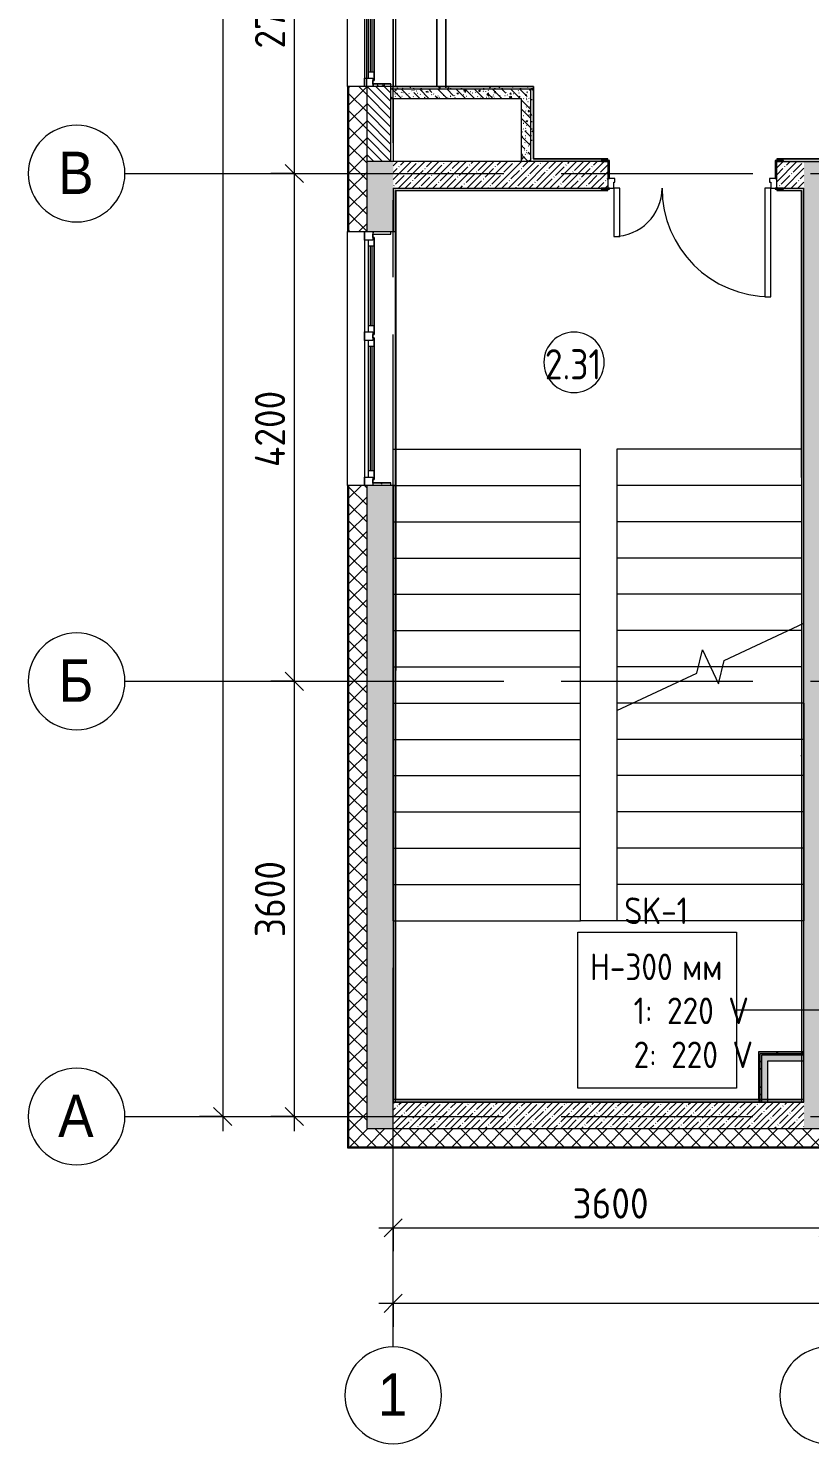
# Model space of a CAD drawing. Header units: millimetres. Extents: x -2911 to 185427, y -8553 to 29000.
# Drawn here: x -2911 to 3557, y -2706 to 9002 of the extents above; entities that cross this region are included whole.
import ezdxf

# ---------------------------------------------------------------- set-up
doc = ezdxf.new("R2010")
doc.units = ezdxf.units.MM
doc.linetypes.add('Осевая', pattern=[3175, 635, -476.25, 1587.5, -476.25])
for name, color, linetype, lineweight in [('A-ANNO-DIMS', 7, 'Continuous', 9), ('A-ANNO-DIMS-100', 7, 'Continuous', 9), ('A-AREA-IDEN', 7, 'Continuous', 9), ('A-DOOR', 7, 'Continuous', 9), ('A-DOOR-1', 7, 'Continuous', 13), ('A-DOOR-FRAM', 7, 'Continuous', 13), ('A-GLAZ', 7, 'Continuous', 9), ('A-GLAZ-1', 7, 'Continuous', 13), ('A-WALL', 7, 'Continuous', 9), ('E-ELEC-FIXT-IDEN', 7, 'Continuous', 9), ('I-WALL', 7, 'Continuous', 9), ('S-STRS-1', 7, 'Continuous', 9), ('S-STRS-MBND', 7, 'Continuous', 9), ('Оси', 7, 'Continuous', 9), ('Оси-1', 7, 'Continuous', 20), ('Оси-2', 7, 'Осевая', 9)]:
    doc.layers.add(name, color=color, linetype=linetype, lineweight=lineweight)
doc.layers.add('A-WALL-1', color=7, linetype='Continuous', lineweight=9, true_color=0x3c3c3c)
doc.layers.add('A-WALL-FNSH-1', color=7, linetype='Continuous', lineweight=9, true_color=0x3c3c3c)
doc.styles.add('Arial', font='arial.ttf', dxfattribs={"width": 0.9, "height": 350})
doc.styles.add('GOST Common', font='GOST_Common.ttf', dxfattribs={"width": 0.9, "height": 220})
doc.styles.add('GOST Common_1', font='GOST_Common.ttf', dxfattribs={"width": 0.9, "height": 250})
doc.styles.add('ISOCPEUR', font='isocpeur.ttf', dxfattribs={"width": 0.9, "height": 250})
doc.dimstyles.new('ISO-2_5_0_9К_БОЛЬШОЙ', dxfattribs={"dimscale": 304.8, "dimtxt": 248.995294, "dimasz": 0.492126, "dimexe": 0.393701, "dimexo": 0.984252, "dimgap": 0, "dimtad": 1, "dimdec": 0, "dimrnd": 10, "dimzin": 0, "dimdsep": 46, "dimtxsty": 'ISOCPEUR', "dimblk1": 'OBLIQUE', "dimblk2": 'OBLIQUE', "dimsah": 1, "dimcen": 0.09, "dimdle": 0.393701, "dimazin": 0, "dimtfac": 1, "dimtdec": 4, "dimtix": 1, "dimtmove": 0, "dimatfit": 3, "dimfxl": 1, "dimtvp": 1, "dimtolj": 1, "dimtzin": 0, "dimarcsym": 2})
doc.dimstyles.new('ISO-2_5_0_9К_БОЛЬШОЙ_1', dxfattribs={"dimscale": 304.8, "dimtxt": 248.995294, "dimasz": 0.492126, "dimexe": 0.393701, "dimexo": 0.984252, "dimgap": 0, "dimtad": 1, "dimdec": 0, "dimrnd": 10, "dimzin": 0, "dimdsep": 46, "dimtxsty": 'ISOCPEUR', "dimblk1": 'OBLIQUE', "dimblk2": 'OBLIQUE', "dimsah": 1, "dimcen": 0.09, "dimdle": 0.393701, "dimazin": 0, "dimtfac": 1, "dimtdec": 4, "dimtix": 1, "dimtmove": 2, "dimatfit": 3, "dimfxl": 1, "dimtvp": 1, "dimtolj": 1, "dimtzin": 0, "dimarcsym": 2})
pattern_1 = [(45, (0, 0), (-70.71068, 70.71068), []), (135, (0, 0), (-70.71068, -70.71068), [])]
pattern_2 = [(45, (0, 0), (-57.0246, 57.0246), []), (45, (57.025, 0), (-57.0246, 57.0246), [100.806, -20.161, 3.353, -16.808])]
pattern_3 = [(135, (0, 0), (-75.4342, -75.4342), [106.68, -17.78, 3.556, -17.78]), (135, (0, 75.39), (-75.4342, -75.4342), []), (50, (0, 0), (127.5292, -11.1576), [13.335, -146.685]), (355, (0, 0), (-24.6697, 133.74), [10.668, -117.348]), (100.451, (10.63, -0.93), (102.8597, 122.5818), [11.333, -124.663]), (46.184, (0, 35.56), (189.7552, -29.4304), [20.002, -220.027]), (96.636, (15.81, 33.1), (166.182, 173.1996), [17, -186.995]), (351.184, (0, 35.56), (166.184, 173.1976), [16.002, -176.022]), (21, (17.78, 26.67), (106.1303, -71.586), [13.335, -146.685]), (326, (17.78, 26.67), (43.2619, 128.9318), [10.668, -117.348]), (71.451, (26.62, 20.7), (149.392, 57.345), [11.333, -124.663]), (37.5, (0, 0), (2.16223, 59.18836), [3.353, -112.573, 3.353, -115.773, -117.792]), (37.5, (0, 0), (2.16223, 59.18836), [-235.052, 3.353, -114.44]), (7.5, (0, 0), (46.77386, 70.12615), [3.353, -64.567, 3.353, -109.906, -44.894]), (7.5, (0, 0), (46.77386, 70.12615), [-181.178, 3.353, -41.542]), (327.5, (-39.65, 0), (94.91367, -4.0101), [3.353, -41.097, 3.353, -135.331, -184.023]), (327.5, (-39.65, 0), (94.91367, -4.0101), [-183.134, 3.353, -180.67]), (317.5, (-57.43, 0), (103.6906, 17.7988), [3.353, -54.432, 3.353, -88.748, -130.683]), (317.5, (-57.43, 0), (103.6906, 17.7988), [-149.885, 3.353, -127.33])]
pattern_4 = [(0, (0, 0), (121.92, 30.48), [10.058, -81.382, 10.058, -81.382, -487.68]), (0, (0, 0), (121.92, 30.48), [-182.88, 10.058, -172.822, 10.058, -81.382, -213.36]), (0, (0, 0), (121.92, 30.48), [-457.2, 10.058, -50.902, 10.058, -142.342]), (120, (45.72, 15.24), (-87.356454, 90.345817), [10.058, -81.382, 10.058, -81.382, -487.68]), (120, (45.72, 15.24), (-87.356454, 90.345817), [-182.88, 10.058, -172.822, 10.058, -81.382, -213.36]), (120, (45.72, 15.24), (-87.356454, 90.345817), [-457.2, 10.058, -50.902, 10.058, -142.342]), (240, (60.96, 76.2), (-34.563546, -120.825817), [10.058, -81.382, 10.058, -81.382, -487.68]), (240, (60.96, 76.2), (-34.563546, -120.825817), [-182.88, 10.058, -172.822, 10.058, -81.382, -213.36]), (240, (60.96, 76.2), (-34.563546, -120.825817), [-457.2, 10.058, -50.902, 10.058, -142.342])]
pattern_5 = [(45, (0, 0), (-106.066, 106.066), []), (135, (0, 0), (-106.066, -106.066), [])]

# ---------------------------------------------------------------- blocks, each defined once
blk = doc.blocks.new('110_Дверь_СКБ_2Ст - Д-1 Лестничная клетка EIS60-24280000-План размещения напольных электротехнических лючков и розеток 2 этажа в осях 1-12')
at = {"layer": 'A-DOOR'}
for centre, radius, start, end in [((-637.5, 110), 900, 0, 90), ((662.5, 110), 400, 90, 180)]:
    blk.add_arc(centre, radius, start, end, dxfattribs=at)
at = {"layer": 'A-DOOR-1'}
for p, q in [((-637.5, 1010), (-637.5, 110)), ((-587.5, 1010), (-637.5, 1010)), ((-587.5, 110), (-587.5, 1010)), ((662.5, 510), (612.5, 510)), ((612.5, 510), (612.5, 110)), ((662.5, 110), (662.5, 510)), ((-637.5, 110), (-587.5, 110)), ((612.5, 110), (662.5, 110))]:
    blk.add_line(p, q, dxfattribs=at)
at = {"layer": 'A-DOOR-FRAM'}
for p, q in [((-672.5, 118), (-742.5, 118)), ((-742.5, 118), (-742.5, 110)), ((-672.5, 110), (-672.5, 118)), ((767.5, 118), (697.5, 118)), ((697.5, 118), (697.5, 110)), ((767.5, 110), (767.5, 118)), ((-742.5, 110), (-672.5, 110)), ((-637.5, 110), (-687.5, 110)), ((-687.5, 110), (-687.5, 30)), ((-687.5, 30), (-627.5, 30)), ((-672.5, 30), (-687.5, 30)), ((-687.5, 30), (-687.5, -110)), ((-672.5, -110), (-672.5, 30)), ((-637.5, 60), (-637.5, 110)), ((-627.5, 60), (-637.5, 60)), ((-627.5, 30), (-627.5, 60)), ((662.5, 60), (652.5, 60)), ((652.5, 60), (652.5, 30)), ((652.5, 30), (712.5, 30)), ((662.5, 110), (662.5, 60)), ((712.5, 110), (662.5, 110)), ((697.5, 110), (767.5, 110)), ((712.5, 30), (697.5, 30)), ((697.5, 30), (697.5, -110)), ((712.5, 30), (712.5, 110)), ((712.5, -110), (712.5, 30)), ((-672.5, -110), (-742.5, -110)), ((-742.5, -110), (-742.5, -118)), ((-687.5, -110), (-672.5, -110)), ((-672.5, -118), (-672.5, -110)), ((697.5, -110), (712.5, -110)), ((767.5, -110), (697.5, -110)), ((697.5, -110), (697.5, -118)), ((767.5, -118), (767.5, -110)), ((-742.5, -118), (-672.5, -118)), ((697.5, -118), (767.5, -118))]:
    blk.add_line(p, q, dxfattribs=at)
blk = doc.blocks.new('120_Окно_СКБ_2Ст - 120_Окно_СКБ_2Ст 2100х2500 _мал створка справа_-22445857-План размещения напольных электротехнических лючков и розеток 2 этажа в осях 1-12')
at = {"layer": 'A-GLAZ'}
for p, q in [((1050, -57), (-1050, -57)), ((-930, -107), (100, -107)), ((100, -117), (-930, -117)), ((270, -107), (930, -107)), ((930, -117), (270, -117)), ((-1030, -127), (-1000, -127)), ((170, -127), (200, -127)), ((1000, -127), (1030, -127))]:
    blk.add_line(p, q, dxfattribs=at)
at = {"layer": 'A-GLAZ-1'}
for p, q in [((-1050, -127), (-1050, -57)), ((-1050, -57), (-980, -57)), ((-980, -57), (-980, -127)), ((150, -87), (-980, -87)), ((-980, -87), (-980, -127)), ((-930, -137), (-930, -87)), ((100, -137), (100, -87)), ((150, -127), (150, -57)), ((150, -57), (220, -57)), ((150, -127), (150, -87)), ((220, -57), (220, -127)), ((980, -87), (220, -87)), ((220, -87), (220, -127)), ((270, -137), (270, -87)), ((930, -137), (930, -87)), ((980, -127), (980, -57)), ((980, -57), (1050, -57)), ((980, -127), (980, -87)), ((1050, -57), (1050, -127)), ((-980, -127), (-1050, -127)), ((-980, -127), (-1000, -127)), ((-1000, -127), (-1000, -137)), ((-1000, -137), (170, -137)), ((170, -137), (-1000, -137)), ((220, -127), (150, -127)), ((170, -127), (150, -127)), ((170, -137), (170, -127)), ((220, -127), (200, -127)), ((200, -127), (200, -137)), ((200, -137), (1000, -137)), ((1000, -137), (200, -137)), ((1050, -127), (980, -127)), ((1000, -127), (980, -127)), ((1000, -137), (1000, -127))]:
    blk.add_line(p, q, dxfattribs=at)
blk = doc.blocks.new('120_Окно_СКБ_2Ст - 120_Окно_СКБ_2Ст 2100х2400 _мал створка справа_-22446225-План размещения напольных электротехнических лючков и розеток 2 этажа в осях 1-12')
at = {"layer": 'A-GLAZ'}
for p, q in [((1050, -57), (-1050, -57)), ((-930, -107), (100, -107)), ((100, -117), (-930, -117)), ((270, -107), (930, -107)), ((930, -117), (270, -117)), ((-1030, -127), (-1000, -127)), ((170, -127), (200, -127)), ((1000, -127), (1030, -127))]:
    blk.add_line(p, q, dxfattribs=at)
at = {"layer": 'A-GLAZ-1'}
for p, q in [((-1050, -127), (-1050, -57)), ((-1050, -57), (-980, -57)), ((-980, -57), (-980, -127)), ((150, -87), (-980, -87)), ((-980, -87), (-980, -127)), ((-930, -137), (-930, -87)), ((100, -137), (100, -87)), ((150, -127), (150, -57)), ((150, -57), (220, -57)), ((150, -127), (150, -87)), ((220, -57), (220, -127)), ((980, -87), (220, -87)), ((220, -87), (220, -127)), ((270, -137), (270, -87)), ((930, -137), (930, -87)), ((980, -127), (980, -57)), ((980, -57), (1050, -57)), ((980, -127), (980, -87)), ((1050, -57), (1050, -127)), ((-980, -127), (-1050, -127)), ((-980, -127), (-1000, -127)), ((-1000, -127), (-1000, -137)), ((-1000, -137), (170, -137)), ((170, -137), (-1000, -137)), ((220, -127), (150, -127)), ((170, -127), (150, -127)), ((170, -137), (170, -127)), ((220, -127), (200, -127)), ((200, -127), (200, -137)), ((200, -137), (1000, -137)), ((1000, -137), (200, -137)), ((1050, -127), (980, -127)), ((1000, -127), (980, -127)), ((1000, -137), (1000, -127))]:
    blk.add_line(p, q, dxfattribs=at)
blk = doc.blocks.new('Зашивка приборов отопления42 - Зашивка приборов отопления-33374801-План размещения напольных электротехнических лючков и розеток 2 этажа в осях 1-12')
at = {"layer": 'A-WALL'}
for p, q in [((37472, 23439), (35392, 23439)), ((35392, 23079), (37472, 23079)), ((37472, 23079), (35392, 23079)), ((35392, 23004), (37472, 23004))]:
    blk.add_line(p, q, dxfattribs=at)
blk = doc.blocks.new('Ось сетки - D8-29747960-План размещения напольных электротехнических лючков и розеток 2 этажа в осях 1-12')
at = {"layer": 'Оси-1'}
for start, end in [(360, 180), (180, 360)]:
    blk.add_arc((0, 0), 4, start, end, dxfattribs=at)
blk = doc.blocks.new('DIMBLOCK1-План размещения напольных электротехнических лючков и розеток 2 этажа в осях 1-12')
at = {"layer": 'A-ANNO-DIMS-100'}
for p, q in [((110, -1115), (110, -801)), ((3710, -1115), (3710, -801)), ((-10, -921), (3710, -921)), ((110, -921), (110, -1115)), ((3710, -921), (3710, -1115))]:
    blk.add_line(p, q, dxfattribs=at)
at = {"layer": 'A-ANNO-DIMS-100', "lineweight": 20}
for p, q in [((110, -921), (35, -996)), ((110, -921), (185, -846)), ((3710, -921), (3635, -996)), ((3710, -921), (3785, -846))]:
    blk.add_line(p, q, dxfattribs=at)
at = {"layer": 'A-ANNO-DIMS-100', "color": 0, "insert": (1594, -594), "char_height": 250, "width": 758.48, "attachment_point": 1, "line_spacing_factor": 1.149209, "style": 'ISOCPEUR'}
blk.add_mtext('3600', dxfattribs=at)
blk = doc.blocks.new('_Oblique')
at = {"color": 0, "linetype": 'ByBlock', "lineweight": -2}
blk.add_line((-0.5, -0.5), (0.5, 0.5), dxfattribs=at)
blk = doc.blocks.new('DIMBLOCK21-План размещения напольных электротехнических лючков и розеток 2 этажа в осях 1-12')
at = {"layer": 'A-ANNO-DIMS-100', "lineweight": 20}
for p, q in [((-709, 10500), (-784, 10575)), ((-709, 10500), (-634, 10425)), ((-709, 7800), (-784, 7875)), ((-709, 7800), (-634, 7725))]:
    blk.add_line(p, q, dxfattribs=at)
at = {"layer": 'A-ANNO-DIMS-100'}
for p, q in [((-334, 10500), (-829, 10500)), ((-709, 10500), (-709, 7800)), ((-709, 10500), (-334, 10500)), ((-903, 7800), (-589, 7800)), ((-709, 7800), (-903, 7800))]:
    blk.add_line(p, q, dxfattribs=at)
at = {"layer": 'A-ANNO-DIMS-100', "color": 0, "insert": (-1035, 8834), "char_height": 250, "width": 758.48, "attachment_point": 1, "rotation": 90, "line_spacing_factor": 1.149209, "style": 'ISOCPEUR'}
blk.add_mtext('2700', dxfattribs=at)
blk = doc.blocks.new('DIMBLOCK22-План размещения напольных электротехнических лючков и розеток 2 этажа в осях 1-12')
at = {"layer": 'A-ANNO-DIMS-100', "lineweight": 20}
for p, q in [((-709, 7800), (-784, 7875)), ((-709, 7800), (-634, 7725)), ((-709, 3600), (-784, 3675)), ((-709, 3600), (-634, 3525))]:
    blk.add_line(p, q, dxfattribs=at)
at = {"layer": 'A-ANNO-DIMS-100'}
for p, q in [((-903, 7800), (-589, 7800)), ((-709, 7800), (-903, 7800)), ((-709, 7800), (-709, 3600)), ((-903, 3600), (-589, 3600)), ((-709, 3600), (-903, 3600))]:
    blk.add_line(p, q, dxfattribs=at)
at = {"layer": 'A-ANNO-DIMS-100', "color": 0, "insert": (-1035, 5372), "char_height": 250, "width": 787.21, "attachment_point": 1, "rotation": 90, "line_spacing_factor": 1.149209, "style": 'ISOCPEUR'}
blk.add_mtext('4200', dxfattribs=at)
blk = doc.blocks.new('DIMBLOCK23-План размещения напольных электротехнических лючков и розеток 2 этажа в осях 1-12')
at = {"layer": 'A-ANNO-DIMS-100', "lineweight": 20}
for p, q in [((-709, 3600), (-784, 3675)), ((-709, 3600), (-634, 3525)), ((-709, 0), (-784, 75)), ((-709, 0), (-634, -75))]:
    blk.add_line(p, q, dxfattribs=at)
at = {"layer": 'A-ANNO-DIMS-100'}
for p, q in [((-903, 3600), (-589, 3600)), ((-709, 3600), (-903, 3600)), ((-709, 3600), (-709, -120)), ((-903, 0), (-589, 0)), ((-709, 0), (-903, 0))]:
    blk.add_line(p, q, dxfattribs=at)
at = {"layer": 'A-ANNO-DIMS-100', "color": 0, "insert": (-1035, 1484), "char_height": 250, "width": 758.48, "attachment_point": 1, "rotation": 90, "line_spacing_factor": 1.149209, "style": 'ISOCPEUR'}
blk.add_mtext('3600', dxfattribs=at)
blk = doc.blocks.new('DIMBLOCK24-План размещения напольных электротехнических лючков и розеток 2 этажа в осях 1-12')
at = {"layer": 'A-ANNO-DIMS-100', "lineweight": 20}
for p, q in [((-1302, 27000), (-1377, 27075)), ((-1302, 27000), (-1227, 26925)), ((-1302, 0), (-1377, 75)), ((-1302, 0), (-1227, -75))]:
    blk.add_line(p, q, dxfattribs=at)
at = {"layer": 'A-ANNO-DIMS-100'}
for p, q in [((-1302, 27120), (-1302, -120)), ((-1495, 27000), (-1182, 27000)), ((-1302, 27000), (-1495, 27000)), ((-1495, 0), (-1182, 0)), ((-1302, 0), (-1495, 0))]:
    blk.add_line(p, q, dxfattribs=at)
at = {"layer": 'A-ANNO-DIMS-100', "color": 0, "insert": (-1628, 13572), "char_height": 250, "width": 948.1, "attachment_point": 1, "rotation": 90, "line_spacing_factor": 1.149209, "style": 'ISOCPEUR'}
blk.add_mtext('27000', dxfattribs=at)
blk = doc.blocks.new('DIMBLOCK25-План размещения напольных электротехнических лючков и розеток 2 этажа в осях 1-12')
at = {"layer": 'A-ANNO-DIMS-100'}
for p, q in [((110, -1739), (110, -1425)), ((38310, -1739), (38310, -1425)), ((-10, -1545), (38430, -1545)), ((110, -1545), (110, -1739)), ((38310, -1545), (38310, -1739))]:
    blk.add_line(p, q, dxfattribs=at)
at = {"layer": 'A-ANNO-DIMS-100', "lineweight": 20}
for p, q in [((110, -1545), (185, -1470)), ((38310, -1545), (38385, -1470)), ((110, -1545), (35, -1620)), ((38310, -1545), (38235, -1620))]:
    blk.add_line(p, q, dxfattribs=at)
at = {"layer": 'A-ANNO-DIMS-100', "color": 0, "insert": (19948, -1219), "char_height": 250, "width": 948.1, "attachment_point": 1, "line_spacing_factor": 1.149209, "style": 'ISOCPEUR'}
blk.add_mtext('38200', dxfattribs=at)
blk = doc.blocks.new('Марка_Помещения - Номер-25198446-План размещения напольных электротехнических лючков и розеток 2 этажа в осях 1-12')
at = {"layer": 'A-AREA-IDEN'}
for start, end in [(360, 180), (180, 360)]:
    blk.add_arc((0, 0), 2.5, start, end, dxfattribs=at)

msp = doc.modelspace()

# ---------------------------------------------------------------- hatches: boundary and pattern name
at = {"layer": 'A-WALL'}
h = msp.add_hatch(dxfattribs=at)
h.set_pattern_fill('FP_12', color=256, style=0, pattern_type=2)
h.set_pattern_definition(pattern_1)
h.paths.add_polyline_path([(-110, -100), (-110, 5220), (-260, 5220), (-260, -100)])
h.paths.add_polyline_path([(-260, 7320), (-110, 7320), (-110, 8520), (-260, 8520), (-260, 7510.9)])
h.paths.add_polyline_path([(-110, 10620), (-110, 11520), (-260, 11520), (-260, 10620)])
h.paths.add_polyline_path([(-260, 13120), (-110, 13120), (-110, 15350), (-260, 15350), (-260, 14836.5)])
h = msp.add_hatch(dxfattribs=at)
h.set_pattern_fill('FP_16', color=256, style=0, pattern_type=2)
h.set_pattern_definition([(135, (0, 0), (-35.35534, -35.35534), [])])
h.paths.add_polyline_path([(-110, 7900), (90, 7900), (90, 8520), (-110, 8520)])
h.paths.add_polyline_path([(-110, 10620), (90, 10620), (90, 10900), (-110, 10900), (-110, 10650.5)])
h.paths.add_polyline_path([(-52.9, 11400), (90, 11400), (90, 11520), (-110, 11520), (-110, 11400)])
h.paths.add_polyline_path([(90, 13120), (90, 14700), (-110, 14700), (-110, 13120)])
h = msp.add_hatch(dxfattribs=at)
h.set_pattern_fill('FP_12', color=256, style=0, pattern_type=2)
h.set_pattern_definition(pattern_1)
h.paths.add_polyline_path([(38277.7, -250), (38277.7, -100), (37990, -100), (37990, -250)])
h.paths.add_polyline_path([(35890, -250), (35890, -100), (34770, -100), (34770, -250)])
h.paths.add_polyline_path([(33870, -250), (33870, -100), (33010, -100), (33010, -250), (33610, -250)])
h.paths.add_polyline_path([(30633.9, -250), (30910, -250), (30910, -100), (29209.7, -100), (29209.7, -250)])
h.paths.add_polyline_path([(26160, -250), (26409.7, -250), (26409.7, -100), (24810, -100), (24810, -250), (25560, -250)])
h.paths.add_polyline_path([(22510, -250), (22710, -250), (22710, -100), (21610, -100), (21610, -250), (21910, -250)])
h.paths.add_polyline_path([(18160, -250), (18810, -250), (18810, -100), (18160, -100)])
h.paths.add_polyline_path([(16110, -250), (17260, -250), (17260, -100), (16110, -100)])
h.paths.add_polyline_path([(13010, -250), (13010, -100), (11660, -100), (11660, -250), (12069.9, -250)])
h.paths.add_polyline_path([(6766, -250), (8560, -250), (8560, -100), (4630, -100), (4630, -250)])
h.paths.add_polyline_path([(2788, -250), (3730, -250), (3730, -100), (-260, -100), (-260, -250), (1462, -250)])
at = {"layer": 'I-WALL'}
h = msp.add_hatch(dxfattribs=at)
h.set_pattern_fill('FP_87', color=256, style=0, pattern_type=2)
h.set_pattern_definition(pattern_4)
h.paths.add_polyline_path([(90, 8520), (90, 8540), (-58, 8540), (-58, 8520)])
h = msp.add_hatch(dxfattribs=at)
h.set_pattern_fill('FP_87', color=256, style=0, pattern_type=2)
h.set_pattern_definition(pattern_4)
h.paths.add_polyline_path([(130, 8500), (130, 8520), (90, 8520), (90, 8500)])
h = msp.add_hatch(dxfattribs=at)
h.set_pattern_fill('FP_40', color=256, style=0, pattern_type=2)
h.set_pattern_definition(pattern_3)
h.paths.add_polyline_path([(1170, 8420), (1250, 8420), (1250, 8500), (90, 8500), (90, 8420), (136, 8420)])
h = msp.add_hatch(dxfattribs=at)
h.set_pattern_fill('FP_87', color=256, style=0, pattern_type=2)
h.set_pattern_definition(pattern_4)
h.paths.add_polyline_path([(1250, 8500), (1270, 8500), (1270, 8520), (130, 8520), (130, 8500), (136, 8500)])
h = msp.add_hatch(dxfattribs=at)
h.set_pattern_fill('FP_87', color=256, style=0, pattern_type=2)
h.set_pattern_definition(pattern_4)
h.paths.add_polyline_path([(1270, 7900), (1270, 8500), (1250, 8500), (1250, 7900)])
h = msp.add_hatch(dxfattribs=at)
h.set_pattern_fill('FP_40', color=256, style=0, pattern_type=2)
h.set_pattern_definition(pattern_3)
h.paths.add_polyline_path([(1250, 7900), (1250, 8420), (1170, 8420), (1170, 7900)])
h = msp.add_hatch(dxfattribs=at)
h.set_pattern_fill('FP_15', color=256, style=0, pattern_type=2)
h.set_pattern_definition(pattern_2)
h.paths.add_polyline_path([(110, -100), (110, 5220), (-110, 5220), (-110, -100)])
h.paths.add_polyline_path([(-110, 7320), (110, 7320), (110, 7900), (-110, 7900), (-110, 7510.9)])
h = msp.add_hatch(dxfattribs=at)
h.set_pattern_fill('FP_15', color=256, style=0, pattern_type=2)
h.set_pattern_definition(pattern_2)
h.paths.add_polyline_path([(3285, 7680), (3510, 7680), (3510, 7900), (3285, 7900), (3285, 7730)])
h.paths.add_polyline_path([(1885, 7680), (1885, 7900), (110, 7900), (110, 7680), (1830, 7680)])
h = msp.add_hatch(dxfattribs=at)
h.set_pattern_fill('FP_87', color=256, style=0, pattern_type=2)
h.set_pattern_definition(pattern_4)
h.paths.add_polyline_path([(20010, 7900), (20010, 7920), (14999.9, 7920), (14999.9, 7900), (19760, 7900)])
h.paths.add_polyline_path([(13395.9, 7900), (13559.9, 7900), (13559.9, 7920), (6530, 7920), (6530, 7900), (12760, 7900)])
h.paths.add_polyline_path([(4030, 7900), (4030, 7920), (3285, 7920), (3285, 7908), (3340, 7908), (3340, 7900), (3730, 7900)])
h.paths.add_polyline_path([(1830, 7900), (1830, 7908), (1885, 7908), (1885, 7920), (1270, 7920), (1270, 7900), (1462, 7900)])
h = msp.add_hatch(dxfattribs=at)
h.set_pattern_fill('FP_15', color=256, style=0, pattern_type=2)
h.set_pattern_definition(pattern_2)
h.paths.add_polyline_path([(3510, -100), (3730, -100), (3730, 7900), (3510, 7900), (3510, 120)])
h = msp.add_hatch(dxfattribs=at)
h.set_pattern_fill('FP_87', color=256, style=0, pattern_type=2)
h.set_pattern_definition(pattern_4)
h.paths.add_polyline_path([(3490, 7660), (3510, 7660), (3510, 7680), (3340, 7680), (3340, 7672), (3285, 7672), (3285, 7660), (3357.5, 7660)])
h.paths.add_polyline_path([(1885, 7660), (1885, 7672), (1830, 7672), (1830, 7680), (110, 7680), (110, 7660), (1865, 7660)])
h = msp.add_hatch(dxfattribs=at)
h.set_pattern_fill('FP_87', color=256, style=0, pattern_type=2)
h.set_pattern_definition(pattern_4)
h.paths.add_polyline_path([(110, 120), (130, 120), (130, 5220), (110, 5220), (110, 4371.3)])
h.paths.add_polyline_path([(130, 7320), (130, 7660), (110, 7660), (110, 7320)])
h = msp.add_hatch(dxfattribs=at)
h.set_pattern_fill('FP_87', color=256, style=0, pattern_type=2)
h.set_pattern_definition(pattern_4)
h.paths.add_polyline_path([(3490, 120), (3510, 120), (3510, 7660), (3490, 7659), (3490, 140)])
h = msp.add_hatch(dxfattribs=at)
h.set_pattern_fill('FP_87', color=256, style=0, pattern_type=2)
h.set_pattern_definition(pattern_4)
h.paths.add_polyline_path([(90, 7300), (90, 7320), (-58, 7320), (-58, 7300)])
h = msp.add_hatch(dxfattribs=at)
h.set_pattern_fill('FP_87', color=256, style=0, pattern_type=2)
h.set_pattern_definition(pattern_4)
h.paths.add_polyline_path([(90, 5220), (90, 5240), (-58, 5240), (-58, 5220)])
h = msp.add_hatch(dxfattribs=at)
h.set_pattern_fill('FP_88', color=256, style=0, pattern_type=2)
h.set_pattern_definition(pattern_5)
h.paths.add_polyline_path([(3135, 522.5), (3510, 522.5), (3510, 535), (3135, 535)])
h = msp.add_hatch(dxfattribs=at)
h.set_pattern_fill('FP_88', color=256, style=0, pattern_type=2)
h.set_pattern_definition(pattern_5)
h.paths.add_polyline_path([(3147.5, 120), (3147.5, 522.5), (3135, 522.5), (3135, 120)])
h = msp.add_hatch(dxfattribs=at)
h.set_pattern_fill('FP_88', color=256, style=0, pattern_type=2)
h.set_pattern_definition(pattern_5)
h.paths.add_polyline_path([(3510, 510), (3510, 522.5), (3147.5, 522.5), (3147.5, 510), (3451, 510)])
h = msp.add_hatch(dxfattribs=at)
h.set_pattern_fill('FP_88', color=256, style=0, pattern_type=2)
h.set_pattern_definition(pattern_5)
h.paths.add_polyline_path([(3160, 120), (3160, 510), (3147.5, 510), (3147.5, 120)])
for points in [[(3510, 460), (3510, 510), (3160, 510), (3160, 460), (3451, 460)], [(3210, 120), (3210, 460), (3160, 460), (3160, 120)]]:
    msp.add_hatch(color=256, dxfattribs=at).paths.add_polyline_path(points)
h = msp.add_hatch(dxfattribs=at)
h.set_pattern_fill('FP_87', color=256, style=0, pattern_type=2)
h.set_pattern_definition(pattern_4)
h.paths.add_polyline_path([(3510, 120), (3510, 140), (110, 140), (110, 120), (3490, 120)])
h = msp.add_hatch(dxfattribs=at)
h.set_pattern_fill('FP_15', color=256, style=0, pattern_type=2)
h.set_pattern_definition(pattern_2)
h.paths.add_polyline_path([(3451, -100), (3510, -100), (3510, 120), (110, 120), (110, -100), (2788, -100)])

# ---------------------------------------------------------------- linework, layer by layer
at = {"layer": 'A-WALL'}
for p, q in [((-268, 8520), (-268, 10620)), ((-263, 8520), (-263, 7320)), ((-260, 8520), (-260, 7320)), ((-110, 8520), (-110, 7320)), ((90, 8520), (90, 8540)), ((90, 8500), (1250, 8500)), ((1270, 8520), (1270, 7920)), ((110, 7900), (-110, 7900)), ((1830, 7900), (1270, 7900)), ((3340, 7900), (3510, 7900)), ((110, 7680), (1830, 7680)), ((110, 7680), (110, 7320)), ((130, 7660), (1885, 7660)), ((130, 7320), (130, 7660)), ((130, 7659), (130, 7320)), ((131, 7659), (130, 7659)), ((3285, 7660), (3490, 7660)), ((3340, 7680), (3510, 7680)), ((3490, 7659), (3489, 7659)), ((3510, 120), (3510, 7680)), ((-268, 5220), (-268, 7320)), ((-263, 5220), (-263, -253)), ((-260, 5220), (-260, -250)), ((-110, 5220), (-110, -100)), ((110, 5220), (110, 120)), ((3147.5, 522.5), (3510, 522.5)), ((3147.5, 120), (3147.5, 522.5)), ((3160, 120), (3160, 510)), ((3484.5, 510), (3510, 510)), ((2881, 140), (110, 140)), ((110, 120), (110, 120)), ((131, 141), (131, 140)), ((131, 140), (3135, 140)), ((3510, 120), (3147.5, 120)), ((3490, 120), (3510, 120)), ((-263, -253), (3730, -253)), ((-260, -250), (3730, -250))]:
    msp.add_line(p, q, dxfattribs=at)
at = {"layer": 'A-WALL-1'}
for p, q in [((130, 8520), (-260, 8520)), ((90, 8540), (-58, 8540)), ((-58, 8540), (-58, 8520)), ((90, 7900), (90, 8520)), ((546.5, 8520), (545.5, 8520)), ((1250, 7900), (1250, 8500)), ((90, 8420), (1170, 8420)), ((1170, 8420), (1170, 7900)), ((1270, 7900), (110, 7900)), ((1885, 7920), (1270, 7920)), ((1885, 7908), (1885, 7920)), ((4030, 7920), (3285, 7920)), ((3285, 7920), (3285, 7908)), ((3510, 7900), (4030, 7900)), ((1885, 7660), (1885, 7672)), ((3285, 7672), (3285, 7660)), ((3490, 7660), (3490, 120)), ((-260, 7320), (130, 7320)), ((-58, 7320), (-58, 7300)), ((-58, 7300), (90, 7300)), ((90, 7300), (90, 7320)), ((130, 5220), (-260, 5220)), ((90, 5240), (-58, 5240)), ((-58, 5240), (-58, 5220)), ((90, 5220), (90, 5240)), ((130, 120), (130, 5220)), ((3510, 535), (3490, 535)), ((3210, 460), (3510, 460)), ((3210, 120), (3210, 460)), ((3147.5, 120), (110, 120)), ((110, 120), (3490, 120)), ((3135, 140), (3135, 120)), ((3510, 140), (3490, 140)), ((-110, -100), (3730, -100))]:
    msp.add_line(p, q, dxfattribs=at)
at = {"layer": 'A-WALL-FNSH-1'}
for p, q in [((-260, 8520), (-268, 8520)), ((-268, 8520), (-268, 7320)), ((90, 8541), (-58, 8541)), ((-58, 8541), (-58, 8540)), ((90, 8540), (90, 8541)), ((1271, 8521), (90, 8521)), ((90, 8520), (545.5, 8520)), ((545.5, 8520), (545.5, 8510)), ((545.5, 8510), (546.5, 8510)), ((546.5, 8510), (546.5, 8520)), ((546.5, 8520), (1270, 8520)), ((1271, 7921), (1271, 8521)), ((1885, 7921), (1271, 7921)), ((1885, 7920), (1885, 7921)), ((4030, 7921), (3285, 7921)), ((3285, 7921), (3285, 7920)), ((131, 7659), (1885, 7659)), ((1885, 7659), (1885, 7660)), ((3285, 7660), (3285, 7659)), ((3285, 7659), (3489, 7659)), ((-268, 7320), (-260, 7320)), ((-58, 7300), (-58, 7299)), ((-58, 7299), (90, 7299)), ((90, 7299), (90, 7300)), ((130, 7320), (131, 7320)), ((3490, 5287), (3489, 5287)), ((3489, 5287), (3489, 2990)), ((3489, 5284.7), (3490, 5284.7)), ((-260, 5220), (-268, 5220)), ((-268, 5220), (-268, -258)), ((90, 5241), (-58, 5241)), ((-58, 5241), (-58, 5240)), ((90, 5240), (90, 5241)), ((130, 5220), (130, 140)), ((131, 5220), (130, 5220)), ((131, 141), (131, 3689.6)), ((3489, 2990), (3490, 2990)), ((3490, 2981.2), (3489, 2981.2)), ((3489, 2981.2), (3489, 535)), ((3134, 536), (3134, 140)), ((3490, 536), (3134, 536)), ((3135, 140), (3135, 535)), ((3135, 535), (3490, 535)), ((3484.5, 511), (3160, 511)), ((3160, 511), (3160, 510)), ((3160, 510), (3484.5, 510)), ((3484.5, 510), (3484.5, 511)), ((3135, 141), (131, 141)), ((2881, 141), (2881, 140)), ((3490, 141), (2881, 141)), ((2881, 140), (3490, 140)), ((-268, -258), (3730, -258))]:
    msp.add_line(p, q, dxfattribs=at)
at = {"layer": 'E-ELEC-FIXT-IDEN'}
msp.add_line((3750, 879.8), (2952.5, 880.3), dxfattribs=at)
at = {"layer": 'E-ELEC-FIXT-IDEN', "flags": 128}
msp.add_lwpolyline([(1639.2, 1525.8), (2952.5, 1525.8), (2952.5, 234.8), (1639.2, 234.8)], close=True, dxfattribs=at)
at = {"layer": 'I-WALL'}
for p, q in [((-110, 8520), (-110, 10620)), ((110, 10600), (110, 8520)), ((130, 10600), (130, 8520)), ((545.5, 8520), (545.5, 10600)), ((546.5, 10620), (546.5, 8520)), ((110, 8420), (110, 7900)), ((131, 7659), (131, 3689.6)), ((3489, 5287), (3489, 7659)), ((130, 7320), (130, 5220)), ((130, 5220), (130, 7320)), ((3489, 6020), (3490, 6020)), ((131, 5281.3), (130, 5281.3)), ((3489, 2981.2), (3489, 2990))]:
    msp.add_line(p, q, dxfattribs=at)
at = {"layer": 'S-STRS-1'}
for p, q in [((130, 5520), (1660, 5520)), ((1660, 5220), (1660, 5520)), ((3490, 5520), (1960, 5520)), ((1960, 5520), (1960, 5220)), ((3490, 5520), (1960, 5520)), ((130, 5220), (1660, 5220)), ((130, 5220), (1660, 5220)), ((1660, 4920), (1660, 5220)), ((1960, 5220), (1960, 4920)), ((3490, 5220), (1960, 5220)), ((3490, 5220), (1960, 5220)), ((130, 4920), (1660, 4920)), ((130, 4920), (1660, 4920)), ((1660, 4620), (1660, 4920)), ((1960, 4920), (1960, 4620)), ((3490, 4920), (1960, 4920)), ((3490, 4920), (1960, 4920)), ((130, 4620), (1660, 4620)), ((130, 4620), (1660, 4620)), ((1660, 4320), (1660, 4620)), ((1960, 4620), (1960, 4320)), ((3490, 4620), (1960, 4620)), ((3490, 4620), (1960, 4620)), ((130, 4320), (1660, 4320)), ((130, 4320), (1660, 4320)), ((1660, 4020), (1660, 4320)), ((1960, 4320), (1960, 4020)), ((3490, 4320), (1960, 4320)), ((3490, 4320), (1960, 4320)), ((130, 4020), (1660, 4020)), ((130, 4020), (1660, 4020)), ((1660, 3720), (1660, 4020)), ((1960, 4020), (1960, 3720)), ((3378.4, 4020), (1960, 4020)), ((3378.4, 4020), (1960, 4020)), ((3490, 4020), (3378.4, 4020)), ((3490, 4020), (3378.4, 4020)), ((130, 3720), (1660, 3720)), ((130, 3720), (1660, 3720)), ((1660, 3420), (1660, 3720)), ((1960, 3720), (1960, 3420)), ((2634.6, 3720), (1960, 3720)), ((2634.6, 3720), (1960, 3720)), ((2735, 3720), (2634.6, 3720)), ((2735, 3720), (2634.6, 3720)), ((2835.4, 3720), (2735, 3720)), ((2835.4, 3720), (2735, 3720)), ((3490, 3720), (2835.4, 3720)), ((3490, 3720), (2835.4, 3720)), ((130, 3420), (1660, 3420)), ((130, 3420), (1660, 3420)), ((1660, 3120), (1660, 3420)), ((1960, 3420), (1960, 3358.6)), ((2091.6, 3420), (1960, 3420)), ((2091.6, 3420), (1960, 3420)), ((3490, 3420), (2091.6, 3420)), ((3490, 3420), (2091.6, 3420)), ((1960, 3358.6), (1960, 3120)), ((130, 3120), (1660, 3120)), ((130, 3120), (1660, 3120)), ((1660, 2820), (1660, 3120)), ((1960, 3120), (1960, 2820)), ((3490, 3120), (1960, 3120)), ((3490, 3120), (1960, 3120)), ((130, 2820), (1660, 2820)), ((130, 2820), (1660, 2820)), ((1660, 2520), (1660, 2820)), ((1960, 2820), (1960, 2520)), ((3490, 2820), (1960, 2820)), ((3490, 2820), (1960, 2820)), ((130, 2520), (1660, 2520)), ((130, 2520), (1660, 2520)), ((1660, 2220), (1660, 2520)), ((1960, 2520), (1960, 2220)), ((3490, 2520), (1960, 2520)), ((3490, 2520), (1960, 2520)), ((130, 2220), (1660, 2220)), ((130, 2220), (1660, 2220)), ((1660, 1920), (1660, 2220)), ((1960, 2220), (1960, 1920)), ((3490, 2220), (1960, 2220)), ((3490, 2220), (1960, 2220)), ((130, 1920), (1660, 1920)), ((130, 1920), (1660, 1920)), ((1660, 1620), (1660, 1920)), ((1960, 1920), (1960, 1620)), ((3490, 1920), (1960, 1920)), ((3490, 1920), (1960, 1920)), ((130, 1620), (1660, 1620)), ((130, 1620), (1660, 1620)), ((1960, 1620), (1660, 1620)), ((3490, 1620), (1960, 1620)), ((3490, 1620), (1960, 1620))]:
    msp.add_line(p, q, dxfattribs=at)
at = {"layer": 'S-STRS-MBND'}
for p, q in [((110, 5520), (1660, 5520)), ((110, 1620), (110, 5520)), ((1660, 1620), (1660, 5520)), ((110, 5220), (1660, 5220)), ((110, 5220), (1660, 5220)), ((110, 4920), (1660, 4920)), ((110, 4920), (1660, 4920)), ((110, 4620), (1660, 4620)), ((110, 4620), (1660, 4620)), ((110, 4320), (1660, 4320)), ((110, 4320), (1660, 4320)), ((110, 4020), (1660, 4020)), ((110, 4020), (1660, 4020)), ((2848.3, 3772.8), (3510, 4081.4)), ((3490, 4020), (3378.4, 4020)), ((3490, 4020), (3378.4, 4020)), ((2621.7, 3667.2), (2669, 3861.6)), ((2669, 3861.6), (2801, 3578.4)), ((2801, 3578.4), (2848.3, 3772.8)), ((110, 3720), (1660, 3720)), ((110, 3720), (1660, 3720)), ((1960, 3358.6), (2621.7, 3667.2)), ((2735, 3720), (2634.6, 3720)), ((2735, 3720), (2634.6, 3720)), ((3490, 3720), (2835.4, 3720)), ((3490, 3720), (2835.4, 3720)), ((110, 3420), (1660, 3420)), ((110, 3420), (1660, 3420)), ((3510, 3420), (2091.6, 3420)), ((3510, 3420), (2091.6, 3420)), ((3510, 3420), (3510, 1620)), ((1960, 3358.6), (1960, 1620)), ((110, 3120), (1660, 3120)), ((110, 3120), (1660, 3120)), ((3510, 3120), (1960, 3120)), ((3510, 3120), (1960, 3120)), ((110, 2820), (1660, 2820)), ((110, 2820), (1660, 2820)), ((3510, 2820), (1960, 2820)), ((3510, 2820), (1960, 2820)), ((110, 2520), (1660, 2520)), ((110, 2520), (1660, 2520)), ((3510, 2520), (1960, 2520)), ((3510, 2520), (1960, 2520)), ((110, 2220), (1660, 2220)), ((110, 2220), (1660, 2220)), ((3510, 2220), (1960, 2220)), ((3510, 2220), (1960, 2220)), ((110, 1920), (1660, 1920)), ((110, 1920), (1660, 1920)), ((3510, 1920), (1960, 1920)), ((3510, 1920), (1960, 1920)), ((110, 1620), (110, 120)), ((110, 1620), (1660, 1620)), ((110, 1620), (1660, 1620)), ((1960, 1620), (1660, 1620)), ((3510, 1620), (1960, 1620)), ((3510, 1620), (1960, 1620)), ((3510, 120), (3510, 1620)), ((110, 120), (3510, 120))]:
    msp.add_line(p, q, dxfattribs=at)
at = {"layer": 'Оси'}
for p, q in [((-2111, 7800), (389, 7800)), ((-2111, 3600), (389, 3600)), ((110, -1906.3), (110, 593.7)), ((-2111, 0), (389, 0))]:
    msp.add_line(p, q, dxfattribs=at)
at = {"layer": 'Оси-2'}
for p, q in [((110, 593.7), (110, 12880)), ((389, 7800), (35990, 7800)), ((389, 3600), (35990, 3600)), ((389, 0), (35990, 0))]:
    msp.add_line(p, q, dxfattribs=at)

# ---------------------------------------------------------------- block references
at = {"layer": 'A-AREA-IDEN', "xscale": 99.99999999999993, "yscale": 99.99999999999993, "zscale": 99.99999999999993}
msp.add_blockref('Марка_Помещения - Номер-25198446-План размещения напольных электротехнических лючков и розеток 2 этажа в осях 1-12', (1606.8, 6238.7), dxfattribs=at)
at = {"layer": 'A-DOOR', "rotation": 180}
msp.add_blockref('110_Дверь_СКБ_2Ст - Д-1 Лестничная клетка EIS60-24280000-План размещения напольных электротехнических лючков и розеток 2 этажа в осях 1-12', (2597.5, 7790), dxfattribs=at)
at = {"layer": 'A-GLAZ', "rotation": 89.99999999999993}
for name, p in [('120_Окно_СКБ_2Ст - 120_Окно_СКБ_2Ст 2100х2500 _мал створка справа_-22445857-План размещения напольных электротехнических лючков и розеток 2 этажа в осях 1-12', (-185, 9570)), ('120_Окно_СКБ_2Ст - 120_Окно_СКБ_2Ст 2100х2400 _мал створка справа_-22446225-План размещения напольных электротехнических лючков и розеток 2 этажа в осях 1-12', (-185, 6270))]:
    msp.add_blockref(name, p, dxfattribs=at)
at = {"layer": 'A-WALL', "rotation": 90.0000000000001}
msp.add_blockref('Зашивка приборов отопления42 - Зашивка приборов отопления-33374801-План размещения напольных электротехнических лючков и розеток 2 этажа в осях 1-12', (23549, -26871.9), dxfattribs=at)
at = {"layer": 'Оси-1', "xscale": 99.99999999999993, "yscale": 99.99999999999993, "zscale": 99.99999999999993, "rotation": 269.9999999999994}
for p in [(-2511, 7800), (-2511, 3600), (-2511, 0)]:
    msp.add_blockref('Ось сетки - D8-29747960-План размещения напольных электротехнических лючков и розеток 2 этажа в осях 1-12', p, dxfattribs=at)
at = {"layer": 'Оси-1', "xscale": 99.99999999999993, "yscale": 99.99999999999993, "zscale": 99.99999999999993}
for p in [(110, -2306.3), (3710, -2306.3)]:
    msp.add_blockref('Ось сетки - D8-29747960-План размещения напольных электротехнических лючков и розеток 2 этажа в осях 1-12', p, dxfattribs=at)

# ---------------------------------------------------------------- texts
at = {"layer": 'A-AREA-IDEN', "insert": (1365, 6347.3), "char_height": 250, "width": 606.076, "attachment_point": 1, "style": 'GOST Common_1'}
msp.add_mtext('2.31', dxfattribs=at)
at = {"layer": 'E-ELEC-FIXT-IDEN', "char_height": 220, "attachment_point": 1, "style": 'GOST Common'}
for s, insert, width in [('SK-1', (2022.3, 1812.1), 656.582), ('H-300 ', (1739.2, 1348.1), 923.544), ('мм', (2501.2, 1348.1), 375.19), ('   1: 220 V', (1739.2, 984.3), 1291.519), ('   2: 220 V', (1739.2, 620.5), 1342.025)]:
    msp.add_mtext(s, dxfattribs=dict(at, insert=insert, width=width))
at = {"layer": 'Оси', "char_height": 350, "attachment_point": 1, "style": 'Arial'}
for s, insert, width in [('\\fArial|b0|i0|c204|p34|;\\W.9;В', (-2663.8, 7981), 360.759), ('\\fArial|b0|i0|c204|p34|;\\W.9;Б', (-2660.6, 3781), 353.544), ('\\fArial|b0|i0|c204|p34|;\\W.9;А', (-2663.8, 181), 360.759), ('\\fArial|b0|i0|c204|p34|;\\W.9;1', (-17.5, -2125.6), 303.038)]:
    msp.add_mtext(s, dxfattribs=dict(at, insert=insert, width=width))

# ---------------------------------------------------------------- dimensions: what is measured, and where the dimension line sits
at = {"layer": 'A-ANNO-DIMS'}
dim = msp.add_linear_dim(base=(-1301.6, 0), p1=(-1195.5, 27000), p2=(-1195.5, 0), angle=90, dimstyle='ISO-2_5_0_9К_БОЛЬШОЙ_1', override={"dimpost": '<>', "dimfxl": 26999.999823}, dxfattribs=at)
dim.commit()
dim.dimension.update_dxf_attribs({"geometry": 'DIMBLOCK24-План размещения напольных электротехнических лючков и розеток 2 этажа в осях 1-12', "text_midpoint": (-1461.5, 14046), "dimtype": 160, "text_rotation": 90})
for base, p1, p2, override, picture, middle in [((-708.7, 7800), (-33.7, 10500), (-602.6, 7800), {"dimpost": '<>', "dimfxl": 2759.288054}, 'DIMBLOCK21-План размещения напольных электротехнических лючков и розеток 2 этажа в осях 1-12', (-833.7, 9150)), ((-708.7, 3600), (-602.6, 7800), (-602.6, 3600), {"dimpost": '<>', "dimfxl": 4200}, 'DIMBLOCK22-План размещения напольных электротехнических лючков и розеток 2 этажа в осях 1-12', (-833.7, 5700)), ((-708.7, 0), (-602.6, 3600), (-602.6, 0), {"dimpost": '<>', "dimfxl": 3600}, 'DIMBLOCK23-План размещения напольных электротехнических лючков и розеток 2 этажа в осях 1-12', (-833.7, 1800))]:
    dim = msp.add_linear_dim(base=base, p1=p1, p2=p2, angle=90, dimstyle='ISO-2_5_0_9К_БОЛЬШОЙ', override=override, dxfattribs=at)
    dim.commit()
    dim.dimension.update_dxf_attribs({"geometry": picture, "text_midpoint": middle})
dim = msp.add_linear_dim(base=(3710, -921.1), p1=(110, -815), p2=(3710, -815), dimstyle='ISO-2_5_0_9К_БОЛЬШОЙ', override={"dimpost": '<>', "dimfxl": 3599.999993}, dxfattribs=at)
dim.commit()
dim.dimension.update_dxf_attribs({"geometry": 'DIMBLOCK1-План размещения напольных электротехнических лючков и розеток 2 этажа в осях 1-12', "text_midpoint": (1910, -796.1)})
dim = msp.add_linear_dim(base=(38310, -1545.3), p1=(110, -1439.2), p2=(38310, -1439.2), dimstyle='ISO-2_5_0_9К_БОЛЬШОЙ_1', override={"dimpost": '<>', "dimfxl": 38199.999966}, dxfattribs=at)
dim.commit()
dim.dimension.update_dxf_attribs({"geometry": 'DIMBLOCK25-План размещения напольных электротехнических лючков и розеток 2 этажа в осях 1-12', "text_midpoint": (20421.9, -1385.3), "dimtype": 160})

doc.saveas('drawing.dxf')
